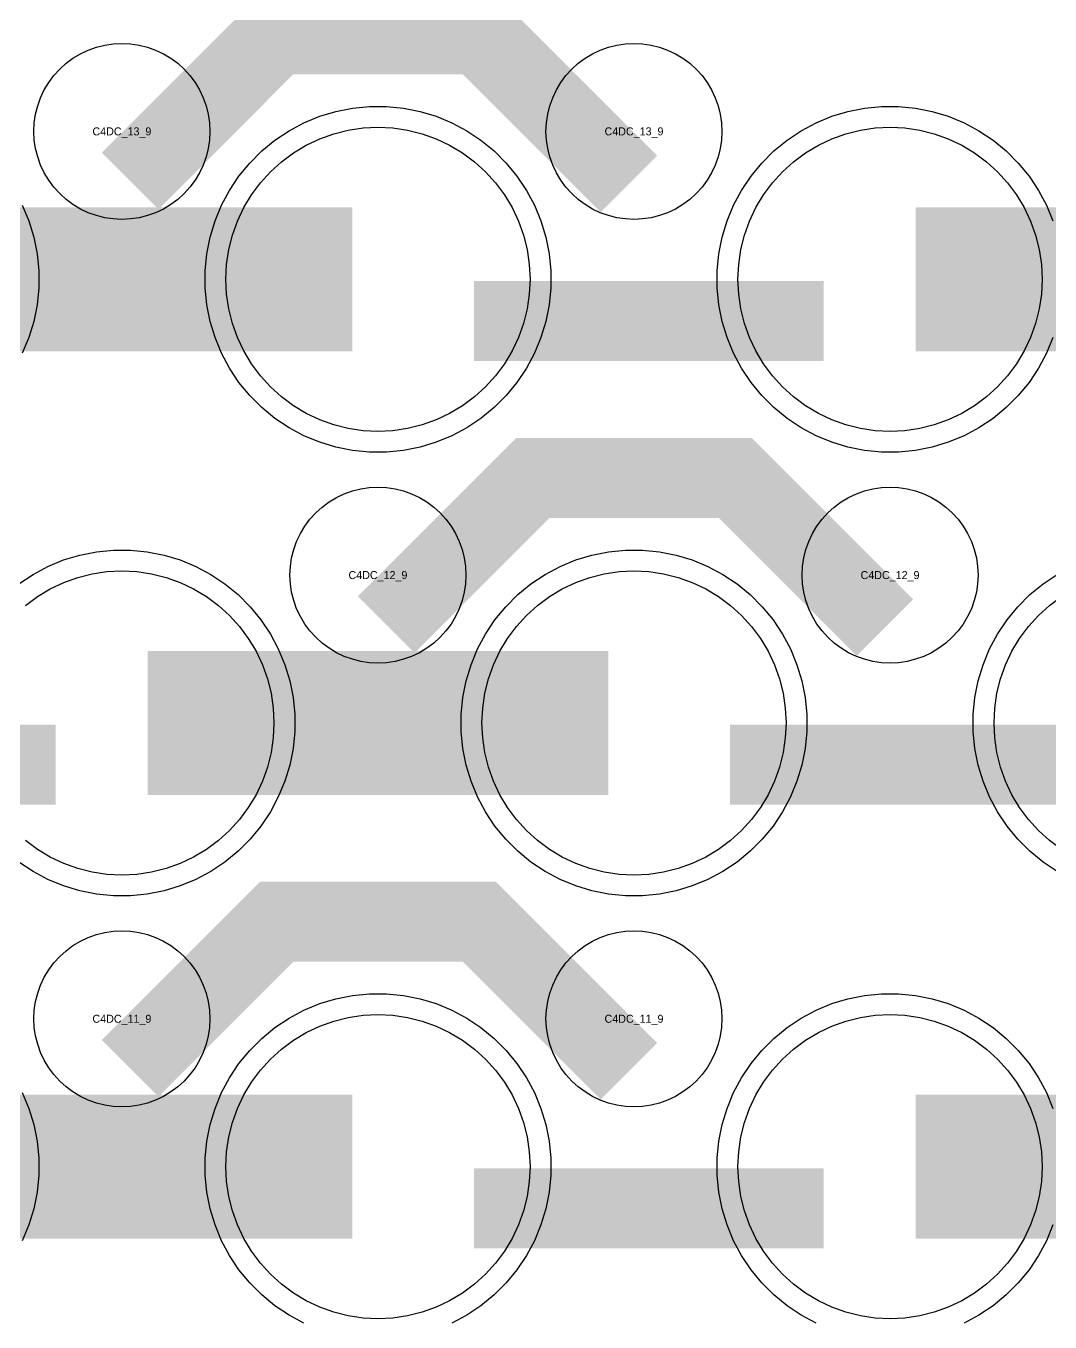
# Model space of a CAD drawing. Extents: x -11880 to 11880, y -14992 to 14992.
# Drawn here: x -9150 to -8830, y -13363.9 to -12959.1 of the extents above; entities that cross this region are included whole.
import ezdxf
from ezdxf.enums import TextEntityAlignment as Align

# ---------------------------------------------------------------- set-up
doc = ezdxf.new("R2010")
doc.units = 0
doc.header["$MEASUREMENT"] = 0
for name, color, linetype in [('GDS_775_DT_237', 138, 'CONTINUOUS'), ('RDL1_FS', 34, 'CONTINUOUS'), ('RDL_BS', 160, 'CONTINUOUS')]:
    doc.layers.add(name, color=color, linetype=linetype)

msp = doc.modelspace()

# ---------------------------------------------------------------- linework, layer by layer
at = {"layer": 'RDL1_FS'}
for points in [[(-9040, -13085.739), (-9044.657, -13085.51), (-9049.268, -13084.826), (-9053.791, -13083.694), (-9058.181, -13082.122), (-9062.395, -13080.13), (-9066.395, -13077.732), (-9070.14, -13074.954), (-9073.594, -13071.824), (-9076.724, -13068.37), (-9079.502, -13064.625), (-9081.9, -13060.625), (-9083.892, -13056.411), (-9085.464, -13052.021), (-9086.596, -13047.498), (-9087.28, -13042.887), (-9087.509, -13038.23), (-9087.28, -13033.573), (-9086.596, -13028.962), (-9085.464, -13024.439), (-9083.892, -13020.049), (-9081.9, -13015.835), (-9079.502, -13011.835), (-9076.724, -13008.09), (-9073.594, -13004.636), (-9070.14, -13001.506), (-9066.395, -12998.728), (-9062.395, -12996.33), (-9058.181, -12994.338), (-9053.791, -12992.766), (-9049.268, -12991.634), (-9044.657, -12990.95), (-9040, -12990.721), (-9035.343, -12990.95), (-9030.732, -12991.634), (-9026.209, -12992.766), (-9021.819, -12994.338), (-9017.605, -12996.33), (-9013.605, -12998.728), (-9009.86, -13001.506), (-9006.406, -13004.636), (-9003.276, -13008.09), (-9000.498, -13011.835), (-8998.1, -13015.835), (-8996.108, -13020.049), (-8994.536, -13024.439), (-8993.404, -13028.962), (-8992.72, -13033.573), (-8992.491, -13038.23), (-8992.72, -13042.887), (-8993.404, -13047.498), (-8994.536, -13052.021), (-8996.108, -13056.411), (-8998.1, -13060.625), (-9000.498, -13064.625), (-9003.276, -13068.37), (-9006.406, -13071.824), (-9009.86, -13074.954), (-9013.605, -13077.732), (-9017.605, -13080.13), (-9021.819, -13082.122), (-9026.209, -13083.694), (-9030.732, -13084.826), (-9035.343, -13085.51)], [(-8880, -13085.739), (-8884.657, -13085.51), (-8889.268, -13084.826), (-8893.791, -13083.694), (-8898.181, -13082.122), (-8902.395, -13080.13), (-8906.395, -13077.732), (-8910.14, -13074.954), (-8913.594, -13071.824), (-8916.724, -13068.37), (-8919.502, -13064.625), (-8921.9, -13060.625), (-8923.892, -13056.411), (-8925.464, -13052.021), (-8926.596, -13047.498), (-8927.28, -13042.887), (-8927.509, -13038.23), (-8927.28, -13033.573), (-8926.596, -13028.962), (-8925.464, -13024.439), (-8923.892, -13020.049), (-8921.9, -13015.835), (-8919.502, -13011.835), (-8916.724, -13008.09), (-8913.594, -13004.636), (-8910.14, -13001.506), (-8906.395, -12998.728), (-8902.395, -12996.33), (-8898.181, -12994.338), (-8893.791, -12992.766), (-8889.268, -12991.634), (-8884.657, -12990.95), (-8880, -12990.721), (-8875.343, -12990.95), (-8870.732, -12991.634), (-8866.209, -12992.766), (-8861.819, -12994.338), (-8857.605, -12996.33), (-8853.605, -12998.728), (-8849.86, -13001.506), (-8846.406, -13004.636), (-8843.276, -13008.09), (-8840.498, -13011.835), (-8838.1, -13015.835), (-8836.108, -13020.049), (-8834.536, -13024.439), (-8833.404, -13028.962), (-8832.72, -13033.573), (-8832.491, -13038.23), (-8832.72, -13042.887), (-8833.404, -13047.498), (-8834.536, -13052.021), (-8836.108, -13056.411), (-8838.1, -13060.625), (-8840.498, -13064.625), (-8843.276, -13068.37), (-8846.406, -13071.824), (-8849.86, -13074.954), (-8853.605, -13077.732), (-8857.605, -13080.13), (-8861.819, -13082.122), (-8866.209, -13083.694), (-8870.732, -13084.826), (-8875.343, -13085.51)], [(-8960, -13224.304), (-8964.657, -13224.075), (-8969.268, -13223.391), (-8973.791, -13222.259), (-8978.181, -13220.687), (-8982.395, -13218.695), (-8986.395, -13216.297), (-8990.14, -13213.519), (-8993.594, -13210.389), (-8996.724, -13206.935), (-8999.502, -13203.19), (-9001.9, -13199.19), (-9003.892, -13194.976), (-9005.464, -13190.586), (-9006.596, -13186.063), (-9007.28, -13181.452), (-9007.509, -13176.795), (-9007.28, -13172.138), (-9006.596, -13167.527), (-9005.464, -13163.004), (-9003.892, -13158.614), (-9001.9, -13154.4), (-8999.502, -13150.4), (-8996.724, -13146.655), (-8993.594, -13143.201), (-8990.14, -13140.071), (-8986.395, -13137.293), (-8982.395, -13134.895), (-8978.181, -13132.903), (-8973.791, -13131.331), (-8969.268, -13130.199), (-8964.657, -13129.515), (-8960, -13129.286), (-8955.343, -13129.515), (-8950.732, -13130.199), (-8946.209, -13131.331), (-8941.819, -13132.903), (-8937.605, -13134.895), (-8933.605, -13137.293), (-8929.86, -13140.071), (-8926.406, -13143.201), (-8923.276, -13146.655), (-8920.498, -13150.4), (-8918.1, -13154.4), (-8916.108, -13158.614), (-8914.536, -13163.004), (-8913.404, -13167.527), (-8912.72, -13172.138), (-8912.491, -13176.795), (-8912.72, -13181.452), (-8913.404, -13186.063), (-8914.536, -13190.586), (-8916.108, -13194.976), (-8918.1, -13199.19), (-8920.498, -13203.19), (-8923.276, -13206.935), (-8926.406, -13210.389), (-8929.86, -13213.519), (-8933.605, -13216.297), (-8937.605, -13218.695), (-8941.819, -13220.687), (-8946.209, -13222.259), (-8950.732, -13223.391), (-8955.343, -13224.075)], [(-9040, -13362.869), (-9044.657, -13362.64), (-9049.268, -13361.956), (-9053.791, -13360.824), (-9058.181, -13359.252), (-9062.395, -13357.26), (-9066.395, -13354.862), (-9070.14, -13352.084), (-9073.594, -13348.954), (-9076.724, -13345.5), (-9079.502, -13341.755), (-9081.9, -13337.755), (-9083.892, -13333.541), (-9085.464, -13329.151), (-9086.596, -13324.628), (-9087.28, -13320.017), (-9087.509, -13315.36), (-9087.28, -13310.703), (-9086.596, -13306.092), (-9085.464, -13301.569), (-9083.892, -13297.179), (-9081.9, -13292.965), (-9079.502, -13288.965), (-9076.724, -13285.22), (-9073.594, -13281.766), (-9070.14, -13278.636), (-9066.395, -13275.858), (-9062.395, -13273.46), (-9058.181, -13271.468), (-9053.791, -13269.896), (-9049.268, -13268.764), (-9044.657, -13268.08), (-9040, -13267.851), (-9035.343, -13268.08), (-9030.732, -13268.764), (-9026.209, -13269.896), (-9021.819, -13271.468), (-9017.605, -13273.46), (-9013.605, -13275.858), (-9009.86, -13278.636), (-9006.406, -13281.766), (-9003.276, -13285.22), (-9000.498, -13288.965), (-8998.1, -13292.965), (-8996.108, -13297.179), (-8994.536, -13301.569), (-8993.404, -13306.092), (-8992.72, -13310.703), (-8992.491, -13315.36), (-8992.72, -13320.017), (-8993.404, -13324.628), (-8994.536, -13329.151), (-8996.108, -13333.541), (-8998.1, -13337.755), (-9000.498, -13341.755), (-9003.276, -13345.5), (-9006.406, -13348.954), (-9009.86, -13352.084), (-9013.605, -13354.862), (-9017.605, -13357.26), (-9021.819, -13359.252), (-9026.209, -13360.824), (-9030.732, -13361.956), (-9035.343, -13362.64)], [(-8880, -13362.869), (-8884.657, -13362.64), (-8889.268, -13361.956), (-8893.791, -13360.824), (-8898.181, -13359.252), (-8902.395, -13357.26), (-8906.395, -13354.862), (-8910.14, -13352.084), (-8913.594, -13348.954), (-8916.724, -13345.5), (-8919.502, -13341.755), (-8921.9, -13337.755), (-8923.892, -13333.541), (-8925.464, -13329.151), (-8926.596, -13324.628), (-8927.28, -13320.017), (-8927.509, -13315.36), (-8927.28, -13310.703), (-8926.596, -13306.092), (-8925.464, -13301.569), (-8923.892, -13297.179), (-8921.9, -13292.965), (-8919.502, -13288.965), (-8916.724, -13285.22), (-8913.594, -13281.766), (-8910.14, -13278.636), (-8906.395, -13275.858), (-8902.395, -13273.46), (-8898.181, -13271.468), (-8893.791, -13269.896), (-8889.268, -13268.764), (-8884.657, -13268.08), (-8880, -13267.851), (-8875.343, -13268.08), (-8870.732, -13268.764), (-8866.209, -13269.896), (-8861.819, -13271.468), (-8857.605, -13273.46), (-8853.605, -13275.858), (-8849.86, -13278.636), (-8846.406, -13281.766), (-8843.276, -13285.22), (-8840.498, -13288.965), (-8838.1, -13292.965), (-8836.108, -13297.179), (-8834.536, -13301.569), (-8833.404, -13306.092), (-8832.72, -13310.703), (-8832.491, -13315.36), (-8832.72, -13320.017), (-8833.404, -13324.628), (-8834.536, -13329.151), (-8836.108, -13333.541), (-8838.1, -13337.755), (-8840.498, -13341.755), (-8843.276, -13345.5), (-8846.406, -13348.954), (-8849.86, -13352.084), (-8853.605, -13354.862), (-8857.605, -13357.26), (-8861.819, -13359.252), (-8866.209, -13360.824), (-8870.732, -13361.956), (-8875.343, -13362.64)]]:
    msp.add_lwpolyline(points, close=True, dxfattribs=at)
for points in [[(-9191.998, -13038.23, 45, 45, 0), (-9119.998, -13038.23, 45, 45, 0)], [(-9119.998, -13038.23, 45, 45, 0), (-9047.998, -13038.23, 45, 45, 0)], [(-8871.998, -13038.23, 45, 45, 0), (-8799.998, -13038.23, 45, 45, 0)], [(-9111.998, -13176.795, 45, 45, 0), (-9039.998, -13176.795, 45, 45, 0)], [(-9039.998, -13176.795, 45, 45, 0), (-8967.998, -13176.795, 45, 45, 0)], [(-9191.998, -13315.36, 45, 45, 0), (-9119.998, -13315.36, 45, 45, 0)], [(-9119.998, -13315.36, 45, 45, 0), (-9047.998, -13315.36, 45, 45, 0)], [(-8871.998, -13315.36, 45, 45, 0), (-8799.998, -13315.36, 45, 45, 0)]]:
    msp.add_lwpolyline(points, format="xyseb", dxfattribs=at)
for points in [[(-9150.14, -13140.071), (-9146.395, -13137.293), (-9142.395, -13134.895), (-9138.181, -13132.903), (-9133.791, -13131.331), (-9129.268, -13130.199), (-9124.657, -13129.515), (-9120, -13129.286), (-9115.343, -13129.515), (-9110.732, -13130.199), (-9106.209, -13131.331), (-9101.819, -13132.903), (-9097.605, -13134.895), (-9093.605, -13137.293), (-9089.86, -13140.071), (-9086.406, -13143.201), (-9083.276, -13146.655), (-9080.498, -13150.4), (-9078.1, -13154.4), (-9076.108, -13158.614), (-9074.536, -13163.004), (-9073.404, -13167.527), (-9072.72, -13172.138), (-9072.491, -13176.795), (-9072.72, -13181.452), (-9073.404, -13186.063), (-9074.536, -13190.586), (-9076.108, -13194.976), (-9078.1, -13199.19), (-9080.498, -13203.19), (-9083.276, -13206.935), (-9086.406, -13210.389), (-9089.86, -13213.519), (-9093.605, -13216.297), (-9097.605, -13218.695), (-9101.819, -13220.687), (-9106.209, -13222.259), (-9110.732, -13223.391), (-9115.343, -13224.075), (-9120, -13224.304), (-9124.657, -13224.075), (-9129.268, -13223.391), (-9133.791, -13222.259), (-9138.181, -13220.687), (-9142.395, -13218.695), (-9146.395, -13216.297), (-9150.14, -13213.519)], [(-8826.395, -13216.297), (-8830.14, -13213.519), (-8833.594, -13210.389), (-8836.724, -13206.935), (-8839.502, -13203.19), (-8841.9, -13199.19), (-8843.892, -13194.976), (-8845.464, -13190.586), (-8846.596, -13186.063), (-8847.28, -13181.452), (-8847.509, -13176.795), (-8847.28, -13172.138), (-8846.596, -13167.527), (-8845.464, -13163.004), (-8843.892, -13158.614), (-8841.9, -13154.4), (-8839.502, -13150.4), (-8836.724, -13146.655), (-8833.594, -13143.201), (-8830.14, -13140.071), (-8826.395, -13137.293)]]:
    msp.add_lwpolyline(points, dxfattribs=at)
at = {"layer": 'RDL_BS'}
for points in [[(-9117.438, -13007.544, 25, 25, 0), (-9071.623, -12961.729, 25, 25, 0), (-9038.07, -12961.729, 25, 25, 0)], [(-8961.599, -13008.443, 25, 25, 0), (-9008.313, -12961.729, 25, 25, 0), (-9038.071, -12961.729, 25, 25, 0)], [(-9009.984, -13051.243, 25, 25, 0), (-8900.719, -13051.243, 25, 25, 0)], [(-9037.438, -13146.109, 25, 25, 0), (-8991.623, -13100.294, 25, 25, 0), (-8958.07, -13100.294, 25, 25, 0)], [(-8881.599, -13147.008, 25, 25, 0), (-8928.313, -13100.294, 25, 25, 0), (-8958.071, -13100.294, 25, 25, 0)], [(-9249.984, -13189.808, 25, 25, 0), (-9140.719, -13189.808, 25, 25, 0)], [(-8929.984, -13189.808, 25, 25, 0), (-8820.719, -13189.808, 25, 25, 0)], [(-9117.438, -13284.674, 25, 25, 0), (-9071.623, -13238.859, 25, 25, 0), (-9038.07, -13238.859, 25, 25, 0)], [(-8961.599, -13285.573, 25, 25, 0), (-9008.313, -13238.859, 25, 25, 0), (-9038.071, -13238.859, 25, 25, 0)], [(-9009.984, -13328.373, 25, 25, 0), (-8900.719, -13328.373, 25, 25, 0)]]:
    msp.add_lwpolyline(points, format="xyseb", dxfattribs=at)
for points in [[(-9120, -13019.536), (-9122.693, -13019.404), (-9125.365, -13019.008), (-9127.984, -13018.351), (-9130.519, -13017.444), (-9132.956, -13016.292), (-9135.28, -13014.899), (-9137.443, -13013.296), (-9139.442, -13011.484), (-9141.254, -13009.485), (-9142.857, -13007.322), (-9144.25, -13004.998), (-9145.402, -13002.561), (-9146.309, -13000.026), (-9146.966, -12997.407), (-9147.362, -12994.735), (-9147.494, -12992.042), (-9147.362, -12989.349), (-9146.966, -12986.677), (-9146.309, -12984.058), (-9145.402, -12981.523), (-9144.25, -12979.086), (-9142.857, -12976.762), (-9141.254, -12974.599), (-9139.442, -12972.6), (-9137.443, -12970.788), (-9135.28, -12969.185), (-9132.956, -12967.792), (-9130.519, -12966.64), (-9127.984, -12965.733), (-9125.365, -12965.076), (-9122.693, -12964.68), (-9120, -12964.548), (-9117.307, -12964.68), (-9114.635, -12965.076), (-9112.016, -12965.733), (-9109.481, -12966.64), (-9107.044, -12967.792), (-9104.72, -12969.185), (-9102.557, -12970.788), (-9100.558, -12972.6), (-9098.746, -12974.599), (-9097.143, -12976.762), (-9095.75, -12979.086), (-9094.598, -12981.523), (-9093.691, -12984.058), (-9093.034, -12986.677), (-9092.638, -12989.349), (-9092.506, -12992.042), (-9092.638, -12994.735), (-9093.034, -12997.407), (-9093.691, -13000.026), (-9094.598, -13002.561), (-9095.75, -13004.998), (-9097.143, -13007.322), (-9098.746, -13009.485), (-9100.558, -13011.484), (-9102.557, -13013.296), (-9104.72, -13014.899), (-9107.044, -13016.292), (-9109.481, -13017.444), (-9112.016, -13018.351), (-9114.635, -13019.008), (-9117.307, -13019.404)], [(-8960, -13019.536), (-8962.693, -13019.404), (-8965.365, -13019.008), (-8967.984, -13018.351), (-8970.519, -13017.444), (-8972.956, -13016.292), (-8975.28, -13014.899), (-8977.443, -13013.296), (-8979.442, -13011.484), (-8981.254, -13009.485), (-8982.857, -13007.322), (-8984.25, -13004.998), (-8985.402, -13002.561), (-8986.309, -13000.026), (-8986.966, -12997.407), (-8987.362, -12994.735), (-8987.494, -12992.042), (-8987.362, -12989.349), (-8986.966, -12986.677), (-8986.309, -12984.058), (-8985.402, -12981.523), (-8984.25, -12979.086), (-8982.857, -12976.762), (-8981.254, -12974.599), (-8979.442, -12972.6), (-8977.443, -12970.788), (-8975.28, -12969.185), (-8972.956, -12967.792), (-8970.519, -12966.64), (-8967.984, -12965.733), (-8965.365, -12965.076), (-8962.693, -12964.68), (-8960, -12964.548), (-8957.307, -12964.68), (-8954.635, -12965.076), (-8952.016, -12965.733), (-8949.481, -12966.64), (-8947.044, -12967.792), (-8944.72, -12969.185), (-8942.557, -12970.788), (-8940.558, -12972.6), (-8938.746, -12974.599), (-8937.143, -12976.762), (-8935.75, -12979.086), (-8934.598, -12981.523), (-8933.691, -12984.058), (-8933.034, -12986.677), (-8932.638, -12989.349), (-8932.506, -12992.042), (-8932.638, -12994.735), (-8933.034, -12997.407), (-8933.691, -13000.026), (-8934.598, -13002.561), (-8935.75, -13004.998), (-8937.143, -13007.322), (-8938.746, -13009.485), (-8940.558, -13011.484), (-8942.557, -13013.296), (-8944.72, -13014.899), (-8947.044, -13016.292), (-8949.481, -13017.444), (-8952.016, -13018.351), (-8954.635, -13019.008), (-8957.307, -13019.404)], [(-9042.644, -13092.23), (-9047.938, -13091.713), (-9053.165, -13090.667), (-9058.205, -13089.136), (-9063.115, -13087.105), (-9067.777, -13084.613), (-9072.191, -13081.666), (-9076.292, -13078.304), (-9080.074, -13074.522), (-9083.436, -13070.421), (-9086.383, -13066.007), (-9088.875, -13061.345), (-9090.906, -13056.435), (-9092.437, -13051.395), (-9093.483, -13046.168), (-9094, -13040.874), (-9094, -13035.586), (-9093.483, -13030.292), (-9092.437, -13025.065), (-9090.906, -13020.025), (-9088.875, -13015.115), (-9086.383, -13010.453), (-9083.436, -13006.039), (-9080.074, -13001.938), (-9076.292, -12998.156), (-9072.191, -12994.794), (-9067.777, -12991.847), (-9063.115, -12989.355), (-9058.205, -12987.324), (-9053.165, -12985.793), (-9047.938, -12984.747), (-9042.644, -12984.23), (-9037.356, -12984.23), (-9032.062, -12984.747), (-9026.835, -12985.793), (-9021.795, -12987.324), (-9016.885, -12989.355), (-9012.223, -12991.847), (-9007.809, -12994.794), (-9003.708, -12998.156), (-8999.926, -13001.938), (-8996.564, -13006.039), (-8993.617, -13010.453), (-8991.125, -13015.115), (-8989.094, -13020.025), (-8987.563, -13025.065), (-8986.517, -13030.292), (-8986, -13035.586), (-8986, -13040.874), (-8986.517, -13046.168), (-8987.563, -13051.395), (-8989.094, -13056.435), (-8991.125, -13061.345), (-8993.617, -13066.007), (-8996.564, -13070.421), (-8999.926, -13074.522), (-9003.708, -13078.304), (-9007.809, -13081.666), (-9012.223, -13084.613), (-9016.885, -13087.105), (-9021.795, -13089.136), (-9026.835, -13090.667), (-9032.062, -13091.713), (-9037.356, -13092.23)], [(-9040, -13158.101), (-9042.693, -13157.969), (-9045.365, -13157.573), (-9047.984, -13156.916), (-9050.519, -13156.009), (-9052.956, -13154.857), (-9055.28, -13153.464), (-9057.443, -13151.861), (-9059.442, -13150.049), (-9061.254, -13148.05), (-9062.857, -13145.887), (-9064.25, -13143.563), (-9065.402, -13141.126), (-9066.309, -13138.591), (-9066.966, -13135.972), (-9067.362, -13133.3), (-9067.494, -13130.607), (-9067.362, -13127.914), (-9066.966, -13125.242), (-9066.309, -13122.623), (-9065.402, -13120.088), (-9064.25, -13117.651), (-9062.857, -13115.327), (-9061.254, -13113.164), (-9059.442, -13111.165), (-9057.443, -13109.353), (-9055.28, -13107.75), (-9052.956, -13106.357), (-9050.519, -13105.205), (-9047.984, -13104.298), (-9045.365, -13103.641), (-9042.693, -13103.245), (-9040, -13103.113), (-9037.307, -13103.245), (-9034.635, -13103.641), (-9032.016, -13104.298), (-9029.481, -13105.205), (-9027.044, -13106.357), (-9024.72, -13107.75), (-9022.557, -13109.353), (-9020.558, -13111.165), (-9018.746, -13113.164), (-9017.143, -13115.327), (-9015.75, -13117.651), (-9014.598, -13120.088), (-9013.691, -13122.623), (-9013.034, -13125.242), (-9012.638, -13127.914), (-9012.506, -13130.607), (-9012.638, -13133.3), (-9013.034, -13135.972), (-9013.691, -13138.591), (-9014.598, -13141.126), (-9015.75, -13143.563), (-9017.143, -13145.887), (-9018.746, -13148.05), (-9020.558, -13150.049), (-9022.557, -13151.861), (-9024.72, -13153.464), (-9027.044, -13154.857), (-9029.481, -13156.009), (-9032.016, -13156.916), (-9034.635, -13157.573), (-9037.307, -13157.969)], [(-8880, -13158.101), (-8882.693, -13157.969), (-8885.365, -13157.573), (-8887.984, -13156.916), (-8890.519, -13156.009), (-8892.956, -13154.857), (-8895.28, -13153.464), (-8897.443, -13151.861), (-8899.442, -13150.049), (-8901.254, -13148.05), (-8902.857, -13145.887), (-8904.25, -13143.563), (-8905.402, -13141.126), (-8906.309, -13138.591), (-8906.966, -13135.972), (-8907.362, -13133.3), (-8907.494, -13130.607), (-8907.362, -13127.914), (-8906.966, -13125.242), (-8906.309, -13122.623), (-8905.402, -13120.088), (-8904.25, -13117.651), (-8902.857, -13115.327), (-8901.254, -13113.164), (-8899.442, -13111.165), (-8897.443, -13109.353), (-8895.28, -13107.75), (-8892.956, -13106.357), (-8890.519, -13105.205), (-8887.984, -13104.298), (-8885.365, -13103.641), (-8882.693, -13103.245), (-8880, -13103.113), (-8877.307, -13103.245), (-8874.635, -13103.641), (-8872.016, -13104.298), (-8869.481, -13105.205), (-8867.044, -13106.357), (-8864.72, -13107.75), (-8862.557, -13109.353), (-8860.558, -13111.165), (-8858.746, -13113.164), (-8857.143, -13115.327), (-8855.75, -13117.651), (-8854.598, -13120.088), (-8853.691, -13122.623), (-8853.034, -13125.242), (-8852.638, -13127.914), (-8852.506, -13130.607), (-8852.638, -13133.3), (-8853.034, -13135.972), (-8853.691, -13138.591), (-8854.598, -13141.126), (-8855.75, -13143.563), (-8857.143, -13145.887), (-8858.746, -13148.05), (-8860.558, -13150.049), (-8862.557, -13151.861), (-8864.72, -13153.464), (-8867.044, -13154.857), (-8869.481, -13156.009), (-8872.016, -13156.916), (-8874.635, -13157.573), (-8877.307, -13157.969)], [(-8962.644, -13230.795), (-8967.938, -13230.278), (-8973.165, -13229.232), (-8978.205, -13227.701), (-8983.115, -13225.67), (-8987.777, -13223.178), (-8992.191, -13220.231), (-8996.292, -13216.869), (-9000.074, -13213.087), (-9003.436, -13208.986), (-9006.383, -13204.572), (-9008.875, -13199.91), (-9010.906, -13195), (-9012.437, -13189.96), (-9013.483, -13184.733), (-9014, -13179.439), (-9014, -13174.151), (-9013.483, -13168.857), (-9012.437, -13163.63), (-9010.906, -13158.59), (-9008.875, -13153.68), (-9006.383, -13149.018), (-9003.436, -13144.604), (-9000.074, -13140.503), (-8996.292, -13136.721), (-8992.191, -13133.359), (-8987.777, -13130.412), (-8983.115, -13127.92), (-8978.205, -13125.889), (-8973.165, -13124.358), (-8967.938, -13123.312), (-8962.644, -13122.795), (-8957.356, -13122.795), (-8952.062, -13123.312), (-8946.835, -13124.358), (-8941.795, -13125.889), (-8936.885, -13127.92), (-8932.223, -13130.412), (-8927.809, -13133.359), (-8923.708, -13136.721), (-8919.926, -13140.503), (-8916.564, -13144.604), (-8913.617, -13149.018), (-8911.125, -13153.68), (-8909.094, -13158.59), (-8907.563, -13163.63), (-8906.517, -13168.857), (-8906, -13174.151), (-8906, -13179.439), (-8906.517, -13184.733), (-8907.563, -13189.96), (-8909.094, -13195), (-8911.125, -13199.91), (-8913.617, -13204.572), (-8916.564, -13208.986), (-8919.926, -13213.087), (-8923.708, -13216.869), (-8927.809, -13220.231), (-8932.223, -13223.178), (-8936.885, -13225.67), (-8941.795, -13227.701), (-8946.835, -13229.232), (-8952.062, -13230.278), (-8957.356, -13230.795)], [(-9120, -13296.666), (-9122.693, -13296.534), (-9125.365, -13296.138), (-9127.984, -13295.481), (-9130.519, -13294.574), (-9132.956, -13293.422), (-9135.28, -13292.029), (-9137.443, -13290.426), (-9139.442, -13288.614), (-9141.254, -13286.615), (-9142.857, -13284.452), (-9144.25, -13282.128), (-9145.402, -13279.691), (-9146.309, -13277.156), (-9146.966, -13274.537), (-9147.362, -13271.865), (-9147.494, -13269.172), (-9147.362, -13266.479), (-9146.966, -13263.807), (-9146.309, -13261.188), (-9145.402, -13258.653), (-9144.25, -13256.216), (-9142.857, -13253.892), (-9141.254, -13251.729), (-9139.442, -13249.73), (-9137.443, -13247.918), (-9135.28, -13246.315), (-9132.956, -13244.922), (-9130.519, -13243.77), (-9127.984, -13242.863), (-9125.365, -13242.206), (-9122.693, -13241.81), (-9120, -13241.678), (-9117.307, -13241.81), (-9114.635, -13242.206), (-9112.016, -13242.863), (-9109.481, -13243.77), (-9107.044, -13244.922), (-9104.72, -13246.315), (-9102.557, -13247.918), (-9100.558, -13249.73), (-9098.746, -13251.729), (-9097.143, -13253.892), (-9095.75, -13256.216), (-9094.598, -13258.653), (-9093.691, -13261.188), (-9093.034, -13263.807), (-9092.638, -13266.479), (-9092.506, -13269.172), (-9092.638, -13271.865), (-9093.034, -13274.537), (-9093.691, -13277.156), (-9094.598, -13279.691), (-9095.75, -13282.128), (-9097.143, -13284.452), (-9098.746, -13286.615), (-9100.558, -13288.614), (-9102.557, -13290.426), (-9104.72, -13292.029), (-9107.044, -13293.422), (-9109.481, -13294.574), (-9112.016, -13295.481), (-9114.635, -13296.138), (-9117.307, -13296.534)], [(-8960, -13296.666), (-8962.693, -13296.534), (-8965.365, -13296.138), (-8967.984, -13295.481), (-8970.519, -13294.574), (-8972.956, -13293.422), (-8975.28, -13292.029), (-8977.443, -13290.426), (-8979.442, -13288.614), (-8981.254, -13286.615), (-8982.857, -13284.452), (-8984.25, -13282.128), (-8985.402, -13279.691), (-8986.309, -13277.156), (-8986.966, -13274.537), (-8987.362, -13271.865), (-8987.494, -13269.172), (-8987.362, -13266.479), (-8986.966, -13263.807), (-8986.309, -13261.188), (-8985.402, -13258.653), (-8984.25, -13256.216), (-8982.857, -13253.892), (-8981.254, -13251.729), (-8979.442, -13249.73), (-8977.443, -13247.918), (-8975.28, -13246.315), (-8972.956, -13244.922), (-8970.519, -13243.77), (-8967.984, -13242.863), (-8965.365, -13242.206), (-8962.693, -13241.81), (-8960, -13241.678), (-8957.307, -13241.81), (-8954.635, -13242.206), (-8952.016, -13242.863), (-8949.481, -13243.77), (-8947.044, -13244.922), (-8944.72, -13246.315), (-8942.557, -13247.918), (-8940.558, -13249.73), (-8938.746, -13251.729), (-8937.143, -13253.892), (-8935.75, -13256.216), (-8934.598, -13258.653), (-8933.691, -13261.188), (-8933.034, -13263.807), (-8932.638, -13266.479), (-8932.506, -13269.172), (-8932.638, -13271.865), (-8933.034, -13274.537), (-8933.691, -13277.156), (-8934.598, -13279.691), (-8935.75, -13282.128), (-8937.143, -13284.452), (-8938.746, -13286.615), (-8940.558, -13288.614), (-8942.557, -13290.426), (-8944.72, -13292.029), (-8947.044, -13293.422), (-8949.481, -13294.574), (-8952.016, -13295.481), (-8954.635, -13296.138), (-8957.307, -13296.534)]]:
    msp.add_lwpolyline(points, close=True, dxfattribs=at)
for points in [[(-8829.094, -13056.435), (-8831.125, -13061.345), (-8833.617, -13066.007), (-8836.564, -13070.421), (-8839.926, -13074.522), (-8843.708, -13078.304), (-8847.809, -13081.666), (-8852.223, -13084.613), (-8856.885, -13087.105), (-8861.795, -13089.136), (-8866.835, -13090.667), (-8872.062, -13091.713), (-8877.356, -13092.23), (-8882.644, -13092.23), (-8887.938, -13091.713), (-8893.165, -13090.667), (-8898.205, -13089.136), (-8903.115, -13087.105), (-8907.777, -13084.613), (-8912.191, -13081.666), (-8916.292, -13078.304), (-8920.074, -13074.522), (-8923.436, -13070.421), (-8926.383, -13066.007), (-8928.875, -13061.345), (-8930.906, -13056.435), (-8932.437, -13051.395), (-8933.483, -13046.168), (-8934, -13040.874), (-8934, -13035.586), (-8933.483, -13030.292), (-8932.437, -13025.065), (-8930.906, -13020.025), (-8928.875, -13015.115), (-8926.383, -13010.453), (-8923.436, -13006.039), (-8920.074, -13001.938), (-8916.292, -12998.156), (-8912.191, -12994.794), (-8907.777, -12991.847), (-8903.115, -12989.355), (-8898.205, -12987.324), (-8893.165, -12985.793), (-8887.938, -12984.747), (-8882.644, -12984.23), (-8877.356, -12984.23), (-8872.062, -12984.747), (-8866.835, -12985.793), (-8861.795, -12987.324), (-8856.885, -12989.355), (-8852.223, -12991.847), (-8847.809, -12994.794), (-8843.708, -12998.156), (-8839.926, -13001.938), (-8836.564, -13006.039), (-8833.617, -13010.453), (-8831.125, -13015.115), (-8829.094, -13020.025)], [(-9151.125, -13015.115), (-9149.094, -13020.025), (-9147.563, -13025.065), (-9146.517, -13030.292), (-9146, -13035.586), (-9146, -13040.874), (-9146.517, -13046.168), (-9147.563, -13051.395), (-9149.094, -13056.435), (-9151.125, -13061.345)], [(-9152.191, -13133.359), (-9147.777, -13130.412), (-9143.115, -13127.92), (-9138.205, -13125.889), (-9133.165, -13124.358), (-9127.938, -13123.312), (-9122.644, -13122.795), (-9117.356, -13122.795), (-9112.062, -13123.312), (-9106.835, -13124.358), (-9101.795, -13125.889), (-9096.885, -13127.92), (-9092.223, -13130.412), (-9087.809, -13133.359), (-9083.708, -13136.721), (-9079.926, -13140.503), (-9076.564, -13144.604), (-9073.617, -13149.018), (-9071.125, -13153.68), (-9069.094, -13158.59), (-9067.563, -13163.63), (-9066.517, -13168.857), (-9066, -13174.151), (-9066, -13179.439), (-9066.517, -13184.733), (-9067.563, -13189.96), (-9069.094, -13195), (-9071.125, -13199.91), (-9073.617, -13204.572), (-9076.564, -13208.986), (-9079.926, -13213.087), (-9083.708, -13216.869), (-9087.809, -13220.231), (-9092.223, -13223.178), (-9096.885, -13225.67), (-9101.795, -13227.701), (-9106.835, -13229.232), (-9112.062, -13230.278), (-9117.356, -13230.795), (-9122.644, -13230.795), (-9127.938, -13230.278), (-9133.165, -13229.232), (-9138.205, -13227.701), (-9143.115, -13225.67), (-9147.777, -13223.178), (-9152.191, -13220.231)], [(-8827.777, -13223.178), (-8832.191, -13220.231), (-8836.292, -13216.869), (-8840.074, -13213.087), (-8843.436, -13208.986), (-8846.383, -13204.572), (-8848.875, -13199.91), (-8850.906, -13195), (-8852.437, -13189.96), (-8853.483, -13184.733), (-8854, -13179.439), (-8854, -13174.151), (-8853.483, -13168.857), (-8852.437, -13163.63), (-8850.906, -13158.59), (-8848.875, -13153.68), (-8846.383, -13149.018), (-8843.436, -13144.604), (-8840.074, -13140.503), (-8836.292, -13136.721), (-8832.191, -13133.359), (-8827.777, -13130.412)], [(-9063.115, -13364.235), (-9067.777, -13361.743), (-9072.191, -13358.796), (-9076.292, -13355.434), (-9080.074, -13351.652), (-9083.436, -13347.551), (-9086.383, -13343.137), (-9088.875, -13338.475), (-9090.906, -13333.565), (-9092.437, -13328.525), (-9093.483, -13323.298), (-9094, -13318.004), (-9094, -13312.716), (-9093.483, -13307.422), (-9092.437, -13302.195), (-9090.906, -13297.155), (-9088.875, -13292.245), (-9086.383, -13287.583), (-9083.436, -13283.169), (-9080.074, -13279.068), (-9076.292, -13275.286), (-9072.191, -13271.924), (-9067.777, -13268.977), (-9063.115, -13266.485), (-9058.205, -13264.454), (-9053.165, -13262.923), (-9047.938, -13261.877), (-9042.644, -13261.36), (-9037.356, -13261.36), (-9032.062, -13261.877), (-9026.835, -13262.923), (-9021.795, -13264.454), (-9016.885, -13266.485), (-9012.223, -13268.977), (-9007.809, -13271.924), (-9003.708, -13275.286), (-8999.926, -13279.068), (-8996.564, -13283.169), (-8993.617, -13287.583), (-8991.125, -13292.245), (-8989.094, -13297.155), (-8987.563, -13302.195), (-8986.517, -13307.422), (-8986, -13312.716), (-8986, -13318.004), (-8986.517, -13323.298), (-8987.563, -13328.525), (-8989.094, -13333.565), (-8991.125, -13338.475), (-8993.617, -13343.137), (-8996.564, -13347.551), (-8999.926, -13351.652), (-9003.708, -13355.434), (-9007.809, -13358.796), (-9012.223, -13361.743), (-9016.885, -13364.235)], [(-8903.115, -13364.235), (-8907.777, -13361.743), (-8912.191, -13358.796), (-8916.292, -13355.434), (-8920.074, -13351.652), (-8923.436, -13347.551), (-8926.383, -13343.137), (-8928.875, -13338.475), (-8930.906, -13333.565), (-8932.437, -13328.525), (-8933.483, -13323.298), (-8934, -13318.004), (-8934, -13312.716), (-8933.483, -13307.422), (-8932.437, -13302.195), (-8930.906, -13297.155), (-8928.875, -13292.245), (-8926.383, -13287.583), (-8923.436, -13283.169), (-8920.074, -13279.068), (-8916.292, -13275.286), (-8912.191, -13271.924), (-8907.777, -13268.977), (-8903.115, -13266.485), (-8898.205, -13264.454), (-8893.165, -13262.923), (-8887.938, -13261.877), (-8882.644, -13261.36), (-8877.356, -13261.36), (-8872.062, -13261.877), (-8866.835, -13262.923), (-8861.795, -13264.454), (-8856.885, -13266.485), (-8852.223, -13268.977), (-8847.809, -13271.924), (-8843.708, -13275.286), (-8839.926, -13279.068), (-8836.564, -13283.169), (-8833.617, -13287.583), (-8831.125, -13292.245), (-8829.094, -13297.155)], [(-9151.125, -13292.245), (-9149.094, -13297.155), (-9147.563, -13302.195), (-9146.517, -13307.422), (-9146, -13312.716), (-9146, -13318.004), (-9146.517, -13323.298), (-9147.563, -13328.525), (-9149.094, -13333.565), (-9151.125, -13338.475)], [(-8829.094, -13333.565), (-8831.125, -13338.475), (-8833.617, -13343.137), (-8836.564, -13347.551), (-8839.926, -13351.652), (-8843.708, -13355.434), (-8847.809, -13358.796), (-8852.223, -13361.743), (-8856.885, -13364.235)]]:
    msp.add_lwpolyline(points, dxfattribs=at)

# ---------------------------------------------------------------- texts
at = {"layer": 'GDS_775_DT_237'}
for s, p in [('C4DC_13_9', (-9120, -12992.042)), ('C4DC_13_9', (-9120, -12992.042)), ('C4DC_13_9', (-8960, -12992.042)), ('C4DC_13_9', (-8960, -12992.042)), ('C4DC_12_9', (-9040, -13130.607)), ('C4DC_12_9', (-9040, -13130.607)), ('C4DC_12_9', (-8880, -13130.607)), ('C4DC_12_9', (-8880, -13130.607)), ('C4DC_11_9', (-9120, -13269.172)), ('C4DC_11_9', (-9120, -13269.172)), ('C4DC_11_9', (-8960, -13269.172)), ('C4DC_11_9', (-8960, -13269.172))]:
    msp.add_text(s, height=2.5, dxfattribs=at).set_placement(p, align=Align.MIDDLE_CENTER)

doc.saveas('drawing.dxf')
